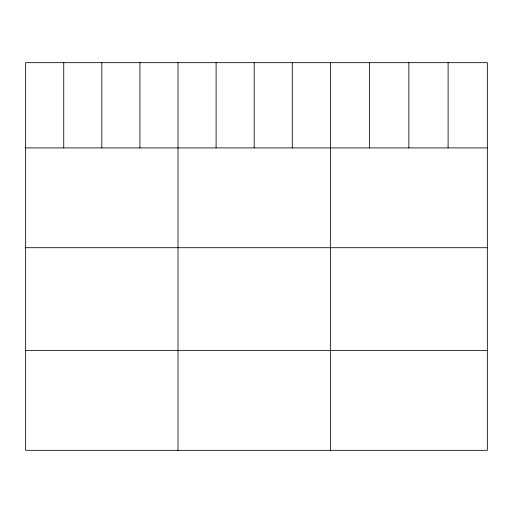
<?xml version="1.0" encoding="UTF-8"?>
<svg xmlns="http://www.w3.org/2000/svg" width="513" height="513" viewBox="0 0 513 513"><rect width="100%" height="100%" fill="white"/><g stroke="black" fill="none" stroke-linecap="round" stroke-linejoin="round"><path stroke-width="0.77" d="M487.35 147.917L487.35 450.324L25.65 450.324L25.65 62.676L487.35 62.676L487.35 147.917L25.65 147.917M25.65 247.708L487.35 247.708M25.65 350.533L487.35 350.533M448.105 62.676L448.105 147.917M408.861 62.676L408.861 147.917M369.616 62.676L369.616 147.917M330.372 62.676L330.372 450.324M292.282 62.676L292.282 147.917M254.191 62.676L254.191 147.917M216.101 62.676L216.101 147.917M178.011 62.676L178.011 450.324M139.921 62.676L139.921 147.917M101.831 62.676L101.831 147.917M63.74 62.676L63.74 147.917"/></g></svg>
